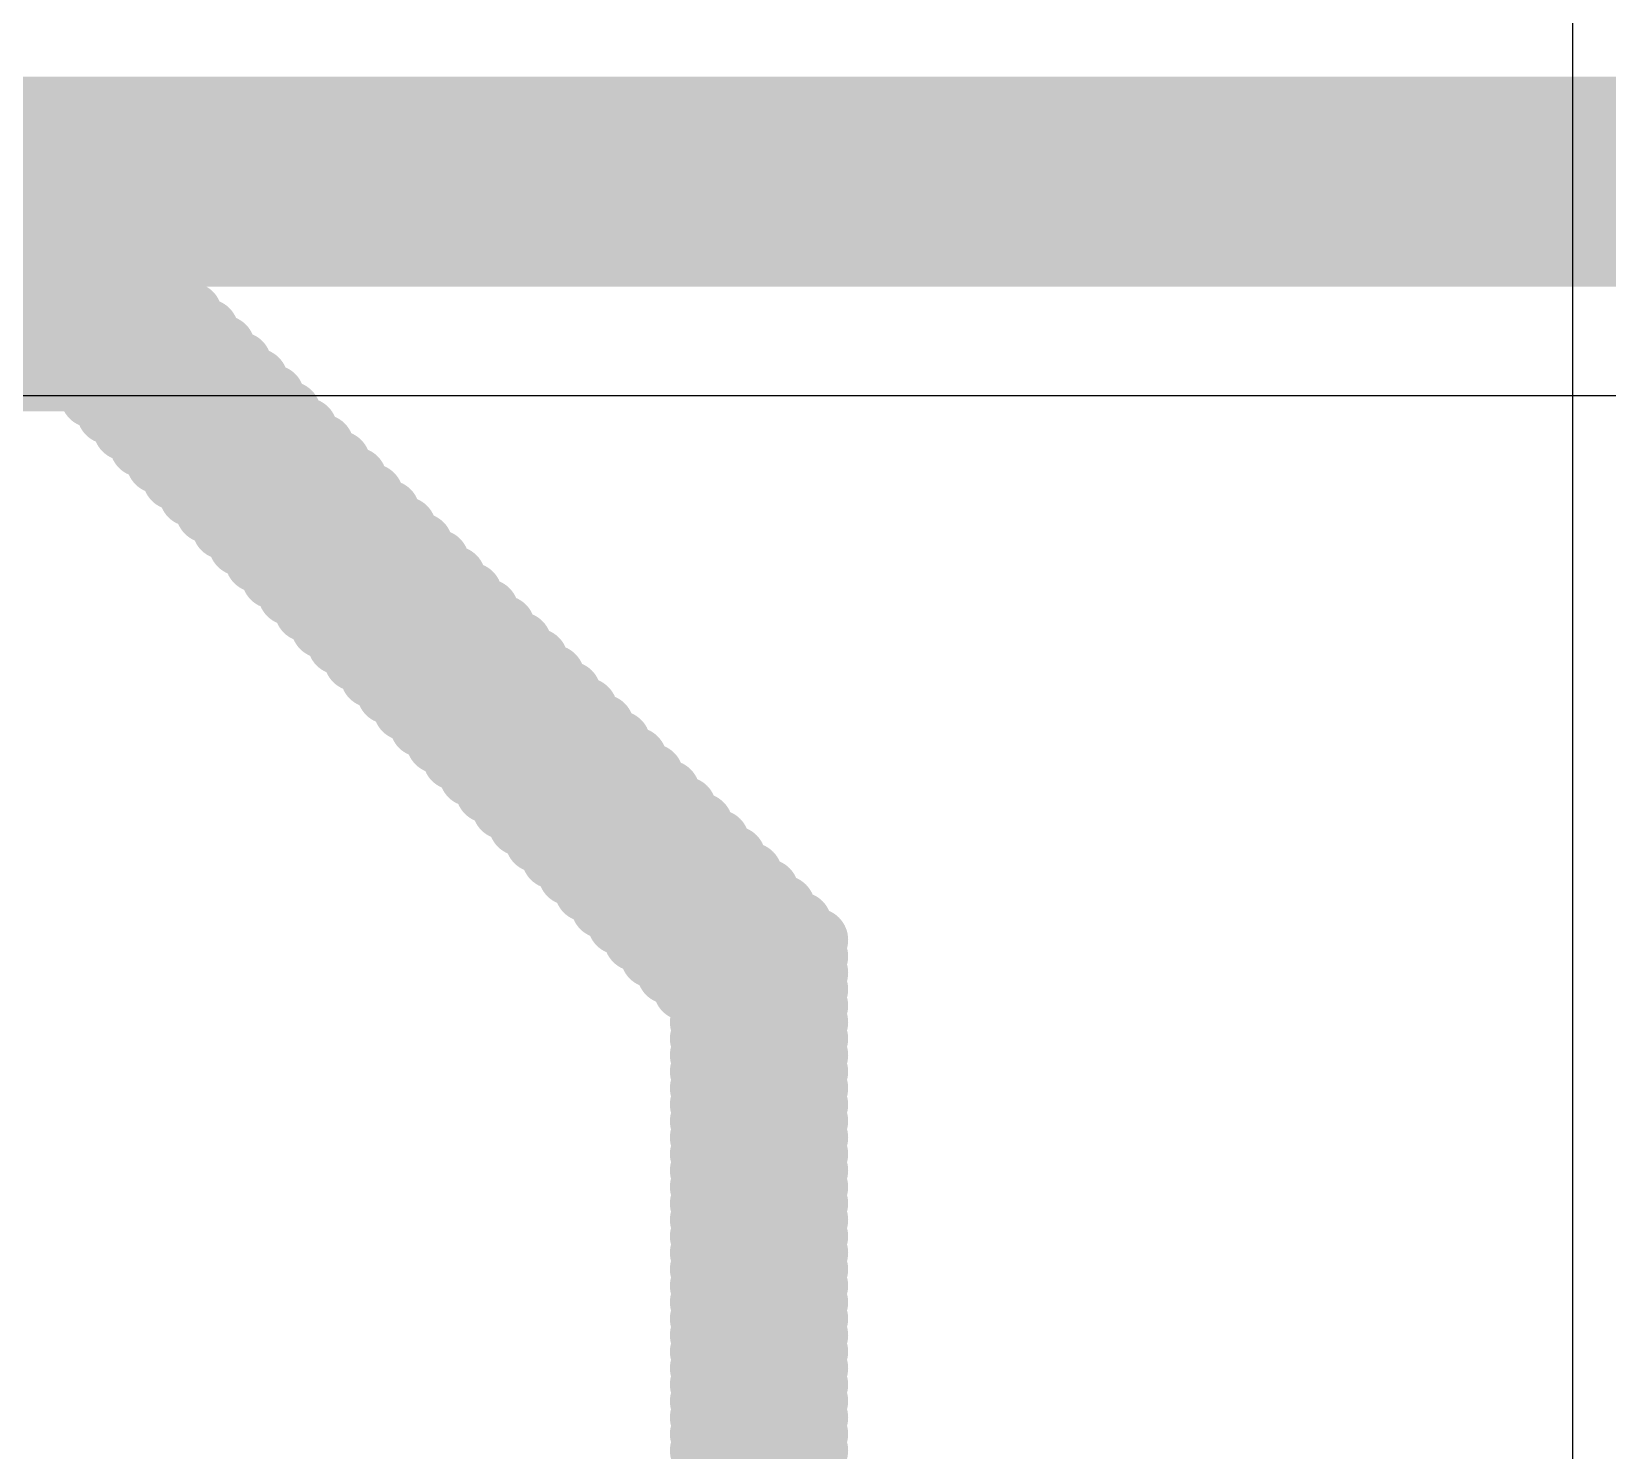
# Model space of a CAD drawing. Header units: inches. Extents: x -0.2 to 15.8, y 0 to 3.5.
# Drawn here: x 0.8244 to 0.8995, y 0.4615 to 0.5292 of the extents above; entities that cross this region are included whole.
import ezdxf

# ---------------------------------------------------------------- set-up
doc = ezdxf.new("R2010")
doc.units = ezdxf.units.IN
doc.header["$MEASUREMENT"] = 0
for name, color, linetype in [('Bottom Overlay', 54, 'Continuous'), ('Signal_2', 76, 'Continuous'), ('Top Layer', 1, 'Continuous')]:
    doc.layers.add(name, color=color, linetype=linetype)

msp = doc.modelspace()

# ---------------------------------------------------------------- linework, layer by layer
at = {"layer": 'Bottom Overlay'}
for points in [[(0.794271, 0.516486, 0.003, 0.003, 0), (0.831168, 0.516486, 0.003, 0.003, 0)], [(0.794271, 0.515701, 0.003, 0.003, 0), (0.831954, 0.515701, 0.003, 0.003, 0)], [(0.829599, 0.514916, 0.003, 0.003, 0), (0.832739, 0.514916, 0.003, 0.003, 0)], [(0.830384, 0.514131, 0.003, 0.003, 0), (0.833524, 0.514131, 0.003, 0.003, 0)], [(0.797412, 0.513346, 0.003, 0.003, 0), (0.828813, 0.513346, 0.003, 0.003, 0)], [(0.831168, 0.513346, 0.003, 0.003, 0), (0.834309, 0.513346, 0.003, 0.003, 0)], [(0.796627, 0.51256, 0.003, 0.003, 0), (0.829599, 0.51256, 0.003, 0.003, 0)], [(0.831954, 0.51256, 0.003, 0.003, 0), (0.835094, 0.51256, 0.003, 0.003, 0)], [(0.827243, 0.511775, 0.003, 0.003, 0), (0.830384, 0.511775, 0.003, 0.003, 0)], [(0.832739, 0.511775, 0.003, 0.003, 0), (0.835879, 0.511775, 0.003, 0.003, 0)], [(0.828028, 0.51099, 0.003, 0.003, 0), (0.831168, 0.51099, 0.003, 0.003, 0)], [(0.833524, 0.51099, 0.003, 0.003, 0), (0.836664, 0.51099, 0.003, 0.003, 0)], [(0.828813, 0.510205, 0.003, 0.003, 0), (0.831954, 0.510205, 0.003, 0.003, 0)], [(0.834309, 0.510205, 0.003, 0.003, 0), (0.837449, 0.510205, 0.003, 0.003, 0)], [(0.829599, 0.50942, 0.003, 0.003, 0), (0.832739, 0.50942, 0.003, 0.003, 0)], [(0.835094, 0.50942, 0.003, 0.003, 0), (0.838234, 0.50942, 0.003, 0.003, 0)], [(0.830384, 0.508635, 0.003, 0.003, 0), (0.833524, 0.508635, 0.003, 0.003, 0)], [(0.835879, 0.508635, 0.003, 0.003, 0), (0.839019, 0.508635, 0.003, 0.003, 0)], [(0.831168, 0.50785, 0.003, 0.003, 0), (0.834309, 0.50785, 0.003, 0.003, 0)], [(0.836664, 0.50785, 0.003, 0.003, 0), (0.839804, 0.50785, 0.003, 0.003, 0)], [(0.831954, 0.507065, 0.003, 0.003, 0), (0.835094, 0.507065, 0.003, 0.003, 0)], [(0.837449, 0.507065, 0.003, 0.003, 0), (0.840589, 0.507065, 0.003, 0.003, 0)], [(0.832739, 0.50628, 0.003, 0.003, 0), (0.835879, 0.50628, 0.003, 0.003, 0)], [(0.838234, 0.50628, 0.003, 0.003, 0), (0.841374, 0.50628, 0.003, 0.003, 0)], [(0.833524, 0.505495, 0.003, 0.003, 0), (0.835879, 0.505495, 0.003, 0.003, 0)], [(0.839019, 0.505495, 0.003, 0.003, 0), (0.842159, 0.505495, 0.003, 0.003, 0)], [(0.834309, 0.50471, 0.003, 0.003, 0), (0.837449, 0.50471, 0.003, 0.003, 0)], [(0.839804, 0.50471, 0.003, 0.003, 0), (0.842944, 0.50471, 0.003, 0.003, 0)], [(0.835094, 0.503925, 0.003, 0.003, 0), (0.837449, 0.503925, 0.003, 0.003, 0)], [(0.840589, 0.503925, 0.003, 0.003, 0), (0.843729, 0.503925, 0.003, 0.003, 0)], [(0.835879, 0.50314, 0.003, 0.003, 0), (0.838234, 0.50314, 0.003, 0.003, 0)], [(0.841374, 0.50314, 0.003, 0.003, 0), (0.844514, 0.50314, 0.003, 0.003, 0)], [(0.836664, 0.502355, 0.003, 0.003, 0), (0.839019, 0.502355, 0.003, 0.003, 0)], [(0.842159, 0.502355, 0.003, 0.003, 0), (0.845299, 0.502355, 0.003, 0.003, 0)], [(0.837449, 0.50157, 0.003, 0.003, 0), (0.839804, 0.50157, 0.003, 0.003, 0)], [(0.842944, 0.50157, 0.003, 0.003, 0), (0.846084, 0.50157, 0.003, 0.003, 0)], [(0.838234, 0.500785, 0.003, 0.003, 0), (0.840589, 0.500785, 0.003, 0.003, 0)], [(0.843729, 0.500785, 0.003, 0.003, 0), (0.84687, 0.500785, 0.003, 0.003, 0)], [(0.839019, 0.5, 0.003, 0.003, 0), (0.841374, 0.5, 0.003, 0.003, 0)], [(0.844514, 0.5, 0.003, 0.003, 0), (0.847654, 0.5, 0.003, 0.003, 0)], [(0.839804, 0.499215, 0.003, 0.003, 0), (0.842159, 0.499215, 0.003, 0.003, 0)], [(0.845299, 0.499215, 0.003, 0.003, 0), (0.84844, 0.499215, 0.003, 0.003, 0)], [(0.840589, 0.49843, 0.003, 0.003, 0), (0.842944, 0.49843, 0.003, 0.003, 0)], [(0.846084, 0.49843, 0.003, 0.003, 0), (0.849225, 0.49843, 0.003, 0.003, 0)], [(0.841374, 0.497645, 0.003, 0.003, 0), (0.843729, 0.497645, 0.003, 0.003, 0)], [(0.84687, 0.497645, 0.003, 0.003, 0), (0.85001, 0.497645, 0.003, 0.003, 0)], [(0.842159, 0.49686, 0.003, 0.003, 0), (0.844514, 0.49686, 0.003, 0.003, 0)], [(0.847654, 0.49686, 0.003, 0.003, 0), (0.850795, 0.49686, 0.003, 0.003, 0)], [(0.842944, 0.496074, 0.003, 0.003, 0), (0.845299, 0.496074, 0.003, 0.003, 0)], [(0.84844, 0.496074, 0.003, 0.003, 0), (0.85158, 0.496074, 0.003, 0.003, 0)], [(0.843729, 0.495289, 0.003, 0.003, 0), (0.846084, 0.495289, 0.003, 0.003, 0)], [(0.849225, 0.495289, 0.003, 0.003, 0), (0.852365, 0.495289, 0.003, 0.003, 0)], [(0.844514, 0.494504, 0.003, 0.003, 0), (0.84687, 0.494504, 0.003, 0.003, 0)], [(0.85001, 0.494504, 0.003, 0.003, 0), (0.85315, 0.494504, 0.003, 0.003, 0)], [(0.845299, 0.493719, 0.003, 0.003, 0), (0.847654, 0.493719, 0.003, 0.003, 0)], [(0.850795, 0.493719, 0.003, 0.003, 0), (0.853935, 0.493719, 0.003, 0.003, 0)], [(0.846084, 0.492934, 0.003, 0.003, 0), (0.84844, 0.492934, 0.003, 0.003, 0)], [(0.85158, 0.492934, 0.003, 0.003, 0), (0.85472, 0.492934, 0.003, 0.003, 0)], [(0.84687, 0.492149, 0.003, 0.003, 0), (0.849225, 0.492149, 0.003, 0.003, 0)], [(0.852365, 0.492149, 0.003, 0.003, 0), (0.855505, 0.492149, 0.003, 0.003, 0)], [(0.847654, 0.491364, 0.003, 0.003, 0), (0.85001, 0.491364, 0.003, 0.003, 0)], [(0.85315, 0.491364, 0.003, 0.003, 0), (0.85629, 0.491364, 0.003, 0.003, 0)], [(0.84844, 0.490579, 0.003, 0.003, 0), (0.850795, 0.490579, 0.003, 0.003, 0)], [(0.853935, 0.490579, 0.003, 0.003, 0), (0.857075, 0.490579, 0.003, 0.003, 0)], [(0.849225, 0.489794, 0.003, 0.003, 0), (0.85158, 0.489794, 0.003, 0.003, 0)], [(0.85472, 0.489794, 0.003, 0.003, 0), (0.85786, 0.489794, 0.003, 0.003, 0)], [(0.85001, 0.489009, 0.003, 0.003, 0), (0.852365, 0.489009, 0.003, 0.003, 0)], [(0.855505, 0.489009, 0.003, 0.003, 0), (0.858645, 0.489009, 0.003, 0.003, 0)], [(0.850795, 0.488224, 0.003, 0.003, 0), (0.85315, 0.488224, 0.003, 0.003, 0)], [(0.85629, 0.488224, 0.003, 0.003, 0), (0.85943, 0.488224, 0.003, 0.003, 0)], [(0.85158, 0.487439, 0.003, 0.003, 0), (0.853935, 0.487439, 0.003, 0.003, 0)], [(0.857075, 0.487439, 0.003, 0.003, 0), (0.860215, 0.487439, 0.003, 0.003, 0)], [(0.852365, 0.486654, 0.003, 0.003, 0), (0.85472, 0.486654, 0.003, 0.003, 0)], [(0.85786, 0.486654, 0.003, 0.003, 0), (0.861, 0.486654, 0.003, 0.003, 0)], [(0.85315, 0.485869, 0.003, 0.003, 0), (0.855505, 0.485869, 0.003, 0.003, 0)], [(0.858645, 0.485869, 0.003, 0.003, 0), (0.861785, 0.485869, 0.003, 0.003, 0)], [(0.853935, 0.485084, 0.003, 0.003, 0), (0.85629, 0.485084, 0.003, 0.003, 0)], [(0.85943, 0.485084, 0.003, 0.003, 0), (0.861785, 0.485084, 0.003, 0.003, 0)], [(0.85472, 0.484299, 0.003, 0.003, 0), (0.857075, 0.484299, 0.003, 0.003, 0)], [(0.860215, 0.484299, 0.003, 0.003, 0), (0.861785, 0.484299, 0.003, 0.003, 0)], [(0.855505, 0.483514, 0.003, 0.003, 0), (0.85786, 0.483514, 0.003, 0.003, 0)], [(0.860215, 0.483514, 0.003, 0.003, 0), (0.861785, 0.483514, 0.003, 0.003, 0)], [(0.85629, 0.482729, 0.003, 0.003, 0), (0.858645, 0.482729, 0.003, 0.003, 0)], [(0.860215, 0.482729, 0.003, 0.003, 0), (0.861785, 0.482729, 0.003, 0.003, 0)], [(0.85629, 0.481944, 0.003, 0.003, 0), (0.858645, 0.481944, 0.003, 0.003, 0)], [(0.860215, 0.481944, 0.003, 0.003, 0), (0.861785, 0.481944, 0.003, 0.003, 0)], [(0.85629, 0.481159, 0.003, 0.003, 0), (0.858645, 0.481159, 0.003, 0.003, 0)], [(0.860215, 0.481159, 0.003, 0.003, 0), (0.861785, 0.481159, 0.003, 0.003, 0)], [(0.85629, 0.480374, 0.003, 0.003, 0), (0.858645, 0.480374, 0.003, 0.003, 0)], [(0.860215, 0.480374, 0.003, 0.003, 0), (0.861785, 0.480374, 0.003, 0.003, 0)], [(0.85629, 0.479589, 0.003, 0.003, 0), (0.858645, 0.479589, 0.003, 0.003, 0)], [(0.860215, 0.479589, 0.003, 0.003, 0), (0.861785, 0.479589, 0.003, 0.003, 0)], [(0.85629, 0.478803, 0.003, 0.003, 0), (0.858645, 0.478803, 0.003, 0.003, 0)], [(0.860215, 0.478803, 0.003, 0.003, 0), (0.861785, 0.478803, 0.003, 0.003, 0)], [(0.85629, 0.478018, 0.003, 0.003, 0), (0.858645, 0.478018, 0.003, 0.003, 0)], [(0.860215, 0.478018, 0.003, 0.003, 0), (0.861785, 0.478018, 0.003, 0.003, 0)], [(0.85629, 0.477233, 0.003, 0.003, 0), (0.858645, 0.477233, 0.003, 0.003, 0)], [(0.860215, 0.477233, 0.003, 0.003, 0), (0.861785, 0.477233, 0.003, 0.003, 0)], [(0.85629, 0.476448, 0.003, 0.003, 0), (0.858645, 0.476448, 0.003, 0.003, 0)], [(0.860215, 0.476448, 0.003, 0.003, 0), (0.861785, 0.476448, 0.003, 0.003, 0)], [(0.85629, 0.475663, 0.003, 0.003, 0), (0.858645, 0.475663, 0.003, 0.003, 0)], [(0.860215, 0.475663, 0.003, 0.003, 0), (0.861785, 0.475663, 0.003, 0.003, 0)], [(0.85629, 0.474878, 0.003, 0.003, 0), (0.858645, 0.474878, 0.003, 0.003, 0)], [(0.860215, 0.474878, 0.003, 0.003, 0), (0.861785, 0.474878, 0.003, 0.003, 0)], [(0.85629, 0.474093, 0.003, 0.003, 0), (0.858645, 0.474093, 0.003, 0.003, 0)], [(0.860215, 0.474093, 0.003, 0.003, 0), (0.861785, 0.474093, 0.003, 0.003, 0)], [(0.85629, 0.473308, 0.003, 0.003, 0), (0.858645, 0.473308, 0.003, 0.003, 0)], [(0.860215, 0.473308, 0.003, 0.003, 0), (0.861785, 0.473308, 0.003, 0.003, 0)], [(0.85629, 0.472523, 0.003, 0.003, 0), (0.858645, 0.472523, 0.003, 0.003, 0)], [(0.860215, 0.472523, 0.003, 0.003, 0), (0.861785, 0.472523, 0.003, 0.003, 0)], [(0.85629, 0.471738, 0.003, 0.003, 0), (0.858645, 0.471738, 0.003, 0.003, 0)], [(0.860215, 0.471738, 0.003, 0.003, 0), (0.861785, 0.471738, 0.003, 0.003, 0)], [(0.85629, 0.470953, 0.003, 0.003, 0), (0.858645, 0.470953, 0.003, 0.003, 0)], [(0.860215, 0.470953, 0.003, 0.003, 0), (0.861785, 0.470953, 0.003, 0.003, 0)], [(0.85629, 0.470168, 0.003, 0.003, 0), (0.858645, 0.470168, 0.003, 0.003, 0)], [(0.860215, 0.470168, 0.003, 0.003, 0), (0.861785, 0.470168, 0.003, 0.003, 0)], [(0.85629, 0.469383, 0.003, 0.003, 0), (0.858645, 0.469383, 0.003, 0.003, 0)], [(0.860215, 0.469383, 0.003, 0.003, 0), (0.861785, 0.469383, 0.003, 0.003, 0)], [(0.85629, 0.468598, 0.003, 0.003, 0), (0.858645, 0.468598, 0.003, 0.003, 0)], [(0.860215, 0.468598, 0.003, 0.003, 0), (0.861785, 0.468598, 0.003, 0.003, 0)], [(0.85629, 0.467813, 0.003, 0.003, 0), (0.858645, 0.467813, 0.003, 0.003, 0)], [(0.860215, 0.467813, 0.003, 0.003, 0), (0.861785, 0.467813, 0.003, 0.003, 0)], [(0.85629, 0.467028, 0.003, 0.003, 0), (0.858645, 0.467028, 0.003, 0.003, 0)], [(0.860215, 0.467028, 0.003, 0.003, 0), (0.861785, 0.467028, 0.003, 0.003, 0)], [(0.85629, 0.466243, 0.003, 0.003, 0), (0.858645, 0.466243, 0.003, 0.003, 0)], [(0.860215, 0.466243, 0.003, 0.003, 0), (0.861785, 0.466243, 0.003, 0.003, 0)], [(0.85629, 0.465458, 0.003, 0.003, 0), (0.858645, 0.465458, 0.003, 0.003, 0)], [(0.860215, 0.465458, 0.003, 0.003, 0), (0.861785, 0.465458, 0.003, 0.003, 0)], [(0.85629, 0.464673, 0.003, 0.003, 0), (0.858645, 0.464673, 0.003, 0.003, 0)], [(0.860215, 0.464673, 0.003, 0.003, 0), (0.861785, 0.464673, 0.003, 0.003, 0)], [(0.85629, 0.463888, 0.003, 0.003, 0), (0.858645, 0.463888, 0.003, 0.003, 0)], [(0.860215, 0.463888, 0.003, 0.003, 0), (0.861785, 0.463888, 0.003, 0.003, 0)], [(0.85629, 0.463103, 0.003, 0.003, 0), (0.858645, 0.463103, 0.003, 0.003, 0)], [(0.860215, 0.463103, 0.003, 0.003, 0), (0.861785, 0.463103, 0.003, 0.003, 0)], [(0.85629, 0.462317, 0.003, 0.003, 0), (0.858645, 0.462317, 0.003, 0.003, 0)], [(0.860215, 0.462317, 0.003, 0.003, 0), (0.861785, 0.462317, 0.003, 0.003, 0)], [(0.85629, 0.461533, 0.003, 0.003, 0), (0.858645, 0.461533, 0.003, 0.003, 0)], [(0.860215, 0.461533, 0.003, 0.003, 0), (0.861785, 0.461533, 0.003, 0.003, 0)], [(0.85629, 0.460747, 0.003, 0.003, 0), (0.858645, 0.460747, 0.003, 0.003, 0)], [(0.860215, 0.460747, 0.003, 0.003, 0), (0.861785, 0.460747, 0.003, 0.003, 0)]]:
    msp.add_lwpolyline(points, format="xyseb", dxfattribs=at)
for points in [[(0.830418, 0.516486, 0.0015, 0.0015, 1), (0.831919, 0.516486, 0.0015, 0.0015, 1)], [(0.831204, 0.515701, 0.0015, 0.0015, 1), (0.832704, 0.515701, 0.0015, 0.0015, 1)], [(0.828848, 0.514916, 0.0015, 0.0015, 1), (0.830349, 0.514916, 0.0015, 0.0015, 1)], [(0.831989, 0.514916, 0.0015, 0.0015, 1), (0.833489, 0.514916, 0.0015, 0.0015, 1)], [(0.829634, 0.514131, 0.0015, 0.0015, 1), (0.831133, 0.514131, 0.0015, 0.0015, 1)], [(0.832774, 0.514131, 0.0015, 0.0015, 1), (0.834274, 0.514131, 0.0015, 0.0015, 1)], [(0.828063, 0.513346, 0.0015, 0.0015, 1), (0.829563, 0.513346, 0.0015, 0.0015, 1)], [(0.830418, 0.513346, 0.0015, 0.0015, 1), (0.831919, 0.513346, 0.0015, 0.0015, 1)], [(0.833559, 0.513346, 0.0015, 0.0015, 1), (0.835059, 0.513346, 0.0015, 0.0015, 1)], [(0.828848, 0.51256, 0.0015, 0.0015, 1), (0.830349, 0.51256, 0.0015, 0.0015, 1)], [(0.831204, 0.51256, 0.0015, 0.0015, 1), (0.832704, 0.51256, 0.0015, 0.0015, 1)], [(0.834344, 0.51256, 0.0015, 0.0015, 1), (0.835844, 0.51256, 0.0015, 0.0015, 1)], [(0.826493, 0.511775, 0.0015, 0.0015, 1), (0.827993, 0.511775, 0.0015, 0.0015, 1)], [(0.829634, 0.511775, 0.0015, 0.0015, 1), (0.831133, 0.511775, 0.0015, 0.0015, 1)], [(0.831989, 0.511775, 0.0015, 0.0015, 1), (0.833489, 0.511775, 0.0015, 0.0015, 1)], [(0.835129, 0.511775, 0.0015, 0.0015, 1), (0.836629, 0.511775, 0.0015, 0.0015, 1)], [(0.827278, 0.51099, 0.0015, 0.0015, 1), (0.828778, 0.51099, 0.0015, 0.0015, 1)], [(0.830418, 0.51099, 0.0015, 0.0015, 1), (0.831919, 0.51099, 0.0015, 0.0015, 1)], [(0.832774, 0.51099, 0.0015, 0.0015, 1), (0.834274, 0.51099, 0.0015, 0.0015, 1)], [(0.835914, 0.51099, 0.0015, 0.0015, 1), (0.837414, 0.51099, 0.0015, 0.0015, 1)], [(0.828063, 0.510205, 0.0015, 0.0015, 1), (0.829563, 0.510205, 0.0015, 0.0015, 1)], [(0.831204, 0.510205, 0.0015, 0.0015, 1), (0.832704, 0.510205, 0.0015, 0.0015, 1)], [(0.833559, 0.510205, 0.0015, 0.0015, 1), (0.835059, 0.510205, 0.0015, 0.0015, 1)], [(0.836699, 0.510205, 0.0015, 0.0015, 1), (0.838199, 0.510205, 0.0015, 0.0015, 1)], [(0.828848, 0.50942, 0.0015, 0.0015, 1), (0.830349, 0.50942, 0.0015, 0.0015, 1)], [(0.831989, 0.50942, 0.0015, 0.0015, 1), (0.833489, 0.50942, 0.0015, 0.0015, 1)], [(0.834344, 0.50942, 0.0015, 0.0015, 1), (0.835844, 0.50942, 0.0015, 0.0015, 1)], [(0.837484, 0.50942, 0.0015, 0.0015, 1), (0.838984, 0.50942, 0.0015, 0.0015, 1)], [(0.829634, 0.508635, 0.0015, 0.0015, 1), (0.831133, 0.508635, 0.0015, 0.0015, 1)], [(0.832774, 0.508635, 0.0015, 0.0015, 1), (0.834274, 0.508635, 0.0015, 0.0015, 1)], [(0.835129, 0.508635, 0.0015, 0.0015, 1), (0.836629, 0.508635, 0.0015, 0.0015, 1)], [(0.838269, 0.508635, 0.0015, 0.0015, 1), (0.839769, 0.508635, 0.0015, 0.0015, 1)], [(0.830418, 0.50785, 0.0015, 0.0015, 1), (0.831919, 0.50785, 0.0015, 0.0015, 1)], [(0.833559, 0.50785, 0.0015, 0.0015, 1), (0.835059, 0.50785, 0.0015, 0.0015, 1)], [(0.835914, 0.50785, 0.0015, 0.0015, 1), (0.837414, 0.50785, 0.0015, 0.0015, 1)], [(0.839054, 0.50785, 0.0015, 0.0015, 1), (0.840554, 0.50785, 0.0015, 0.0015, 1)], [(0.831204, 0.507065, 0.0015, 0.0015, 1), (0.832704, 0.507065, 0.0015, 0.0015, 1)], [(0.834344, 0.507065, 0.0015, 0.0015, 1), (0.835844, 0.507065, 0.0015, 0.0015, 1)], [(0.836699, 0.507065, 0.0015, 0.0015, 1), (0.838199, 0.507065, 0.0015, 0.0015, 1)], [(0.839839, 0.507065, 0.0015, 0.0015, 1), (0.841339, 0.507065, 0.0015, 0.0015, 1)], [(0.831989, 0.50628, 0.0015, 0.0015, 1), (0.833489, 0.50628, 0.0015, 0.0015, 1)], [(0.835129, 0.50628, 0.0015, 0.0015, 1), (0.836629, 0.50628, 0.0015, 0.0015, 1)], [(0.837484, 0.50628, 0.0015, 0.0015, 1), (0.838984, 0.50628, 0.0015, 0.0015, 1)], [(0.840624, 0.50628, 0.0015, 0.0015, 1), (0.842124, 0.50628, 0.0015, 0.0015, 1)], [(0.832774, 0.505495, 0.0015, 0.0015, 1), (0.834274, 0.505495, 0.0015, 0.0015, 1)], [(0.835129, 0.505495, 0.0015, 0.0015, 1), (0.836629, 0.505495, 0.0015, 0.0015, 1)], [(0.838269, 0.505495, 0.0015, 0.0015, 1), (0.839769, 0.505495, 0.0015, 0.0015, 1)], [(0.841409, 0.505495, 0.0015, 0.0015, 1), (0.842909, 0.505495, 0.0015, 0.0015, 1)], [(0.833559, 0.50471, 0.0015, 0.0015, 1), (0.835059, 0.50471, 0.0015, 0.0015, 1)], [(0.836699, 0.50471, 0.0015, 0.0015, 1), (0.838199, 0.50471, 0.0015, 0.0015, 1)], [(0.839054, 0.50471, 0.0015, 0.0015, 1), (0.840554, 0.50471, 0.0015, 0.0015, 1)], [(0.842194, 0.50471, 0.0015, 0.0015, 1), (0.843694, 0.50471, 0.0015, 0.0015, 1)], [(0.834344, 0.503925, 0.0015, 0.0015, 1), (0.835844, 0.503925, 0.0015, 0.0015, 1)], [(0.836699, 0.503925, 0.0015, 0.0015, 1), (0.838199, 0.503925, 0.0015, 0.0015, 1)], [(0.839839, 0.503925, 0.0015, 0.0015, 1), (0.841339, 0.503925, 0.0015, 0.0015, 1)], [(0.842979, 0.503925, 0.0015, 0.0015, 1), (0.844479, 0.503925, 0.0015, 0.0015, 1)], [(0.835129, 0.50314, 0.0015, 0.0015, 1), (0.836629, 0.50314, 0.0015, 0.0015, 1)], [(0.837484, 0.50314, 0.0015, 0.0015, 1), (0.838984, 0.50314, 0.0015, 0.0015, 1)], [(0.840624, 0.50314, 0.0015, 0.0015, 1), (0.842124, 0.50314, 0.0015, 0.0015, 1)], [(0.843764, 0.50314, 0.0015, 0.0015, 1), (0.845264, 0.50314, 0.0015, 0.0015, 1)], [(0.835914, 0.502355, 0.0015, 0.0015, 1), (0.837414, 0.502355, 0.0015, 0.0015, 1)], [(0.838269, 0.502355, 0.0015, 0.0015, 1), (0.839769, 0.502355, 0.0015, 0.0015, 1)], [(0.841409, 0.502355, 0.0015, 0.0015, 1), (0.842909, 0.502355, 0.0015, 0.0015, 1)], [(0.844549, 0.502355, 0.0015, 0.0015, 1), (0.846049, 0.502355, 0.0015, 0.0015, 1)], [(0.836699, 0.50157, 0.0015, 0.0015, 1), (0.838199, 0.50157, 0.0015, 0.0015, 1)], [(0.839054, 0.50157, 0.0015, 0.0015, 1), (0.840554, 0.50157, 0.0015, 0.0015, 1)], [(0.842194, 0.50157, 0.0015, 0.0015, 1), (0.843694, 0.50157, 0.0015, 0.0015, 1)], [(0.845334, 0.50157, 0.0015, 0.0015, 1), (0.846834, 0.50157, 0.0015, 0.0015, 1)], [(0.837484, 0.500785, 0.0015, 0.0015, 1), (0.838984, 0.500785, 0.0015, 0.0015, 1)], [(0.839839, 0.500785, 0.0015, 0.0015, 1), (0.841339, 0.500785, 0.0015, 0.0015, 1)], [(0.842979, 0.500785, 0.0015, 0.0015, 1), (0.844479, 0.500785, 0.0015, 0.0015, 1)], [(0.84612, 0.500785, 0.0015, 0.0015, 1), (0.847619, 0.500785, 0.0015, 0.0015, 1)], [(0.838269, 0.5, 0.0015, 0.0015, 1), (0.839769, 0.5, 0.0015, 0.0015, 1)], [(0.840624, 0.5, 0.0015, 0.0015, 1), (0.842124, 0.5, 0.0015, 0.0015, 1)], [(0.843764, 0.5, 0.0015, 0.0015, 1), (0.845264, 0.5, 0.0015, 0.0015, 1)], [(0.846904, 0.5, 0.0015, 0.0015, 1), (0.848405, 0.5, 0.0015, 0.0015, 1)], [(0.839054, 0.499215, 0.0015, 0.0015, 1), (0.840554, 0.499215, 0.0015, 0.0015, 1)], [(0.841409, 0.499215, 0.0015, 0.0015, 1), (0.842909, 0.499215, 0.0015, 0.0015, 1)], [(0.844549, 0.499215, 0.0015, 0.0015, 1), (0.846049, 0.499215, 0.0015, 0.0015, 1)], [(0.84769, 0.499215, 0.0015, 0.0015, 1), (0.84919, 0.499215, 0.0015, 0.0015, 1)], [(0.839839, 0.49843, 0.0015, 0.0015, 1), (0.841339, 0.49843, 0.0015, 0.0015, 1)], [(0.842194, 0.49843, 0.0015, 0.0015, 1), (0.843694, 0.49843, 0.0015, 0.0015, 1)], [(0.845334, 0.49843, 0.0015, 0.0015, 1), (0.846834, 0.49843, 0.0015, 0.0015, 1)], [(0.848475, 0.49843, 0.0015, 0.0015, 1), (0.849975, 0.49843, 0.0015, 0.0015, 1)], [(0.840624, 0.497645, 0.0015, 0.0015, 1), (0.842124, 0.497645, 0.0015, 0.0015, 1)], [(0.842979, 0.497645, 0.0015, 0.0015, 1), (0.844479, 0.497645, 0.0015, 0.0015, 1)], [(0.84612, 0.497645, 0.0015, 0.0015, 1), (0.847619, 0.497645, 0.0015, 0.0015, 1)], [(0.84926, 0.497645, 0.0015, 0.0015, 1), (0.85076, 0.497645, 0.0015, 0.0015, 1)], [(0.841409, 0.49686, 0.0015, 0.0015, 1), (0.842909, 0.49686, 0.0015, 0.0015, 1)], [(0.843764, 0.49686, 0.0015, 0.0015, 1), (0.845264, 0.49686, 0.0015, 0.0015, 1)], [(0.846904, 0.49686, 0.0015, 0.0015, 1), (0.848405, 0.49686, 0.0015, 0.0015, 1)], [(0.850045, 0.49686, 0.0015, 0.0015, 1), (0.851545, 0.49686, 0.0015, 0.0015, 1)], [(0.842194, 0.496074, 0.0015, 0.0015, 1), (0.843694, 0.496074, 0.0015, 0.0015, 1)], [(0.844549, 0.496074, 0.0015, 0.0015, 1), (0.846049, 0.496074, 0.0015, 0.0015, 1)], [(0.84769, 0.496074, 0.0015, 0.0015, 1), (0.84919, 0.496074, 0.0015, 0.0015, 1)], [(0.85083, 0.496074, 0.0015, 0.0015, 1), (0.85233, 0.496074, 0.0015, 0.0015, 1)], [(0.842979, 0.495289, 0.0015, 0.0015, 1), (0.844479, 0.495289, 0.0015, 0.0015, 1)], [(0.845334, 0.495289, 0.0015, 0.0015, 1), (0.846834, 0.495289, 0.0015, 0.0015, 1)], [(0.848475, 0.495289, 0.0015, 0.0015, 1), (0.849975, 0.495289, 0.0015, 0.0015, 1)], [(0.851615, 0.495289, 0.0015, 0.0015, 1), (0.853115, 0.495289, 0.0015, 0.0015, 1)], [(0.843764, 0.494504, 0.0015, 0.0015, 1), (0.845264, 0.494504, 0.0015, 0.0015, 1)], [(0.84612, 0.494504, 0.0015, 0.0015, 1), (0.847619, 0.494504, 0.0015, 0.0015, 1)], [(0.84926, 0.494504, 0.0015, 0.0015, 1), (0.85076, 0.494504, 0.0015, 0.0015, 1)], [(0.8524, 0.494504, 0.0015, 0.0015, 1), (0.8539, 0.494504, 0.0015, 0.0015, 1)], [(0.844549, 0.493719, 0.0015, 0.0015, 1), (0.846049, 0.493719, 0.0015, 0.0015, 1)], [(0.846904, 0.493719, 0.0015, 0.0015, 1), (0.848405, 0.493719, 0.0015, 0.0015, 1)], [(0.850045, 0.493719, 0.0015, 0.0015, 1), (0.851545, 0.493719, 0.0015, 0.0015, 1)], [(0.853185, 0.493719, 0.0015, 0.0015, 1), (0.854685, 0.493719, 0.0015, 0.0015, 1)], [(0.845334, 0.492934, 0.0015, 0.0015, 1), (0.846834, 0.492934, 0.0015, 0.0015, 1)], [(0.84769, 0.492934, 0.0015, 0.0015, 1), (0.84919, 0.492934, 0.0015, 0.0015, 1)], [(0.85083, 0.492934, 0.0015, 0.0015, 1), (0.85233, 0.492934, 0.0015, 0.0015, 1)], [(0.85397, 0.492934, 0.0015, 0.0015, 1), (0.85547, 0.492934, 0.0015, 0.0015, 1)], [(0.84612, 0.492149, 0.0015, 0.0015, 1), (0.847619, 0.492149, 0.0015, 0.0015, 1)], [(0.848475, 0.492149, 0.0015, 0.0015, 1), (0.849975, 0.492149, 0.0015, 0.0015, 1)], [(0.851615, 0.492149, 0.0015, 0.0015, 1), (0.853115, 0.492149, 0.0015, 0.0015, 1)], [(0.854755, 0.492149, 0.0015, 0.0015, 1), (0.856255, 0.492149, 0.0015, 0.0015, 1)], [(0.846904, 0.491364, 0.0015, 0.0015, 1), (0.848405, 0.491364, 0.0015, 0.0015, 1)], [(0.84926, 0.491364, 0.0015, 0.0015, 1), (0.85076, 0.491364, 0.0015, 0.0015, 1)], [(0.8524, 0.491364, 0.0015, 0.0015, 1), (0.8539, 0.491364, 0.0015, 0.0015, 1)], [(0.85554, 0.491364, 0.0015, 0.0015, 1), (0.85704, 0.491364, 0.0015, 0.0015, 1)], [(0.84769, 0.490579, 0.0015, 0.0015, 1), (0.84919, 0.490579, 0.0015, 0.0015, 1)], [(0.850045, 0.490579, 0.0015, 0.0015, 1), (0.851545, 0.490579, 0.0015, 0.0015, 1)], [(0.853185, 0.490579, 0.0015, 0.0015, 1), (0.854685, 0.490579, 0.0015, 0.0015, 1)], [(0.856325, 0.490579, 0.0015, 0.0015, 1), (0.857825, 0.490579, 0.0015, 0.0015, 1)], [(0.848475, 0.489794, 0.0015, 0.0015, 1), (0.849975, 0.489794, 0.0015, 0.0015, 1)], [(0.85083, 0.489794, 0.0015, 0.0015, 1), (0.85233, 0.489794, 0.0015, 0.0015, 1)], [(0.85397, 0.489794, 0.0015, 0.0015, 1), (0.85547, 0.489794, 0.0015, 0.0015, 1)], [(0.85711, 0.489794, 0.0015, 0.0015, 1), (0.85861, 0.489794, 0.0015, 0.0015, 1)], [(0.84926, 0.489009, 0.0015, 0.0015, 1), (0.85076, 0.489009, 0.0015, 0.0015, 1)], [(0.851615, 0.489009, 0.0015, 0.0015, 1), (0.853115, 0.489009, 0.0015, 0.0015, 1)], [(0.854755, 0.489009, 0.0015, 0.0015, 1), (0.856255, 0.489009, 0.0015, 0.0015, 1)], [(0.857895, 0.489009, 0.0015, 0.0015, 1), (0.859395, 0.489009, 0.0015, 0.0015, 1)], [(0.850045, 0.488224, 0.0015, 0.0015, 1), (0.851545, 0.488224, 0.0015, 0.0015, 1)], [(0.8524, 0.488224, 0.0015, 0.0015, 1), (0.8539, 0.488224, 0.0015, 0.0015, 1)], [(0.85554, 0.488224, 0.0015, 0.0015, 1), (0.85704, 0.488224, 0.0015, 0.0015, 1)], [(0.85868, 0.488224, 0.0015, 0.0015, 1), (0.86018, 0.488224, 0.0015, 0.0015, 1)], [(0.85083, 0.487439, 0.0015, 0.0015, 1), (0.85233, 0.487439, 0.0015, 0.0015, 1)], [(0.853185, 0.487439, 0.0015, 0.0015, 1), (0.854685, 0.487439, 0.0015, 0.0015, 1)], [(0.856325, 0.487439, 0.0015, 0.0015, 1), (0.857825, 0.487439, 0.0015, 0.0015, 1)], [(0.859465, 0.487439, 0.0015, 0.0015, 1), (0.860965, 0.487439, 0.0015, 0.0015, 1)], [(0.851615, 0.486654, 0.0015, 0.0015, 1), (0.853115, 0.486654, 0.0015, 0.0015, 1)], [(0.85397, 0.486654, 0.0015, 0.0015, 1), (0.85547, 0.486654, 0.0015, 0.0015, 1)], [(0.85711, 0.486654, 0.0015, 0.0015, 1), (0.85861, 0.486654, 0.0015, 0.0015, 1)], [(0.86025, 0.486654, 0.0015, 0.0015, 1), (0.86175, 0.486654, 0.0015, 0.0015, 1)], [(0.8524, 0.485869, 0.0015, 0.0015, 1), (0.8539, 0.485869, 0.0015, 0.0015, 1)], [(0.854755, 0.485869, 0.0015, 0.0015, 1), (0.856255, 0.485869, 0.0015, 0.0015, 1)], [(0.857895, 0.485869, 0.0015, 0.0015, 1), (0.859395, 0.485869, 0.0015, 0.0015, 1)], [(0.861035, 0.485869, 0.0015, 0.0015, 1), (0.862535, 0.485869, 0.0015, 0.0015, 1)], [(0.853185, 0.485084, 0.0015, 0.0015, 1), (0.854685, 0.485084, 0.0015, 0.0015, 1)], [(0.85554, 0.485084, 0.0015, 0.0015, 1), (0.85704, 0.485084, 0.0015, 0.0015, 1)], [(0.85868, 0.485084, 0.0015, 0.0015, 1), (0.86018, 0.485084, 0.0015, 0.0015, 1)], [(0.861035, 0.485084, 0.0015, 0.0015, 1), (0.862535, 0.485084, 0.0015, 0.0015, 1)], [(0.85397, 0.484299, 0.0015, 0.0015, 1), (0.85547, 0.484299, 0.0015, 0.0015, 1)], [(0.856325, 0.484299, 0.0015, 0.0015, 1), (0.857825, 0.484299, 0.0015, 0.0015, 1)], [(0.859465, 0.484299, 0.0015, 0.0015, 1), (0.860965, 0.484299, 0.0015, 0.0015, 1)], [(0.861035, 0.484299, 0.0015, 0.0015, 1), (0.862535, 0.484299, 0.0015, 0.0015, 1)], [(0.854755, 0.483514, 0.0015, 0.0015, 1), (0.856255, 0.483514, 0.0015, 0.0015, 1)], [(0.85711, 0.483514, 0.0015, 0.0015, 1), (0.85861, 0.483514, 0.0015, 0.0015, 1)], [(0.859465, 0.483514, 0.0015, 0.0015, 1), (0.860965, 0.483514, 0.0015, 0.0015, 1)], [(0.861035, 0.483514, 0.0015, 0.0015, 1), (0.862535, 0.483514, 0.0015, 0.0015, 1)], [(0.85554, 0.482729, 0.0015, 0.0015, 1), (0.85704, 0.482729, 0.0015, 0.0015, 1)], [(0.857895, 0.482729, 0.0015, 0.0015, 1), (0.859395, 0.482729, 0.0015, 0.0015, 1)], [(0.859465, 0.482729, 0.0015, 0.0015, 1), (0.860965, 0.482729, 0.0015, 0.0015, 1)], [(0.861035, 0.482729, 0.0015, 0.0015, 1), (0.862535, 0.482729, 0.0015, 0.0015, 1)], [(0.85554, 0.481944, 0.0015, 0.0015, 1), (0.85704, 0.481944, 0.0015, 0.0015, 1)], [(0.857895, 0.481944, 0.0015, 0.0015, 1), (0.859395, 0.481944, 0.0015, 0.0015, 1)], [(0.859465, 0.481944, 0.0015, 0.0015, 1), (0.860965, 0.481944, 0.0015, 0.0015, 1)], [(0.861035, 0.481944, 0.0015, 0.0015, 1), (0.862535, 0.481944, 0.0015, 0.0015, 1)], [(0.85554, 0.481159, 0.0015, 0.0015, 1), (0.85704, 0.481159, 0.0015, 0.0015, 1)], [(0.857895, 0.481159, 0.0015, 0.0015, 1), (0.859395, 0.481159, 0.0015, 0.0015, 1)], [(0.859465, 0.481159, 0.0015, 0.0015, 1), (0.860965, 0.481159, 0.0015, 0.0015, 1)], [(0.861035, 0.481159, 0.0015, 0.0015, 1), (0.862535, 0.481159, 0.0015, 0.0015, 1)], [(0.85554, 0.480374, 0.0015, 0.0015, 1), (0.85704, 0.480374, 0.0015, 0.0015, 1)], [(0.857895, 0.480374, 0.0015, 0.0015, 1), (0.859395, 0.480374, 0.0015, 0.0015, 1)], [(0.859465, 0.480374, 0.0015, 0.0015, 1), (0.860965, 0.480374, 0.0015, 0.0015, 1)], [(0.861035, 0.480374, 0.0015, 0.0015, 1), (0.862535, 0.480374, 0.0015, 0.0015, 1)], [(0.85554, 0.479589, 0.0015, 0.0015, 1), (0.85704, 0.479589, 0.0015, 0.0015, 1)], [(0.857895, 0.479589, 0.0015, 0.0015, 1), (0.859395, 0.479589, 0.0015, 0.0015, 1)], [(0.859465, 0.479589, 0.0015, 0.0015, 1), (0.860965, 0.479589, 0.0015, 0.0015, 1)], [(0.861035, 0.479589, 0.0015, 0.0015, 1), (0.862535, 0.479589, 0.0015, 0.0015, 1)], [(0.85554, 0.478803, 0.0015, 0.0015, 1), (0.85704, 0.478803, 0.0015, 0.0015, 1)], [(0.857895, 0.478803, 0.0015, 0.0015, 1), (0.859395, 0.478803, 0.0015, 0.0015, 1)], [(0.859465, 0.478803, 0.0015, 0.0015, 1), (0.860965, 0.478803, 0.0015, 0.0015, 1)], [(0.861035, 0.478803, 0.0015, 0.0015, 1), (0.862535, 0.478803, 0.0015, 0.0015, 1)], [(0.85554, 0.478018, 0.0015, 0.0015, 1), (0.85704, 0.478018, 0.0015, 0.0015, 1)], [(0.857895, 0.478018, 0.0015, 0.0015, 1), (0.859395, 0.478018, 0.0015, 0.0015, 1)], [(0.859465, 0.478018, 0.0015, 0.0015, 1), (0.860965, 0.478018, 0.0015, 0.0015, 1)], [(0.861035, 0.478018, 0.0015, 0.0015, 1), (0.862535, 0.478018, 0.0015, 0.0015, 1)], [(0.85554, 0.477233, 0.0015, 0.0015, 1), (0.85704, 0.477233, 0.0015, 0.0015, 1)], [(0.857895, 0.477233, 0.0015, 0.0015, 1), (0.859395, 0.477233, 0.0015, 0.0015, 1)], [(0.859465, 0.477233, 0.0015, 0.0015, 1), (0.860965, 0.477233, 0.0015, 0.0015, 1)], [(0.861035, 0.477233, 0.0015, 0.0015, 1), (0.862535, 0.477233, 0.0015, 0.0015, 1)], [(0.85554, 0.476448, 0.0015, 0.0015, 1), (0.85704, 0.476448, 0.0015, 0.0015, 1)], [(0.857895, 0.476448, 0.0015, 0.0015, 1), (0.859395, 0.476448, 0.0015, 0.0015, 1)], [(0.859465, 0.476448, 0.0015, 0.0015, 1), (0.860965, 0.476448, 0.0015, 0.0015, 1)], [(0.861035, 0.476448, 0.0015, 0.0015, 1), (0.862535, 0.476448, 0.0015, 0.0015, 1)], [(0.85554, 0.475663, 0.0015, 0.0015, 1), (0.85704, 0.475663, 0.0015, 0.0015, 1)], [(0.857895, 0.475663, 0.0015, 0.0015, 1), (0.859395, 0.475663, 0.0015, 0.0015, 1)], [(0.859465, 0.475663, 0.0015, 0.0015, 1), (0.860965, 0.475663, 0.0015, 0.0015, 1)], [(0.861035, 0.475663, 0.0015, 0.0015, 1), (0.862535, 0.475663, 0.0015, 0.0015, 1)], [(0.85554, 0.474878, 0.0015, 0.0015, 1), (0.85704, 0.474878, 0.0015, 0.0015, 1)], [(0.857895, 0.474878, 0.0015, 0.0015, 1), (0.859395, 0.474878, 0.0015, 0.0015, 1)], [(0.859465, 0.474878, 0.0015, 0.0015, 1), (0.860965, 0.474878, 0.0015, 0.0015, 1)], [(0.861035, 0.474878, 0.0015, 0.0015, 1), (0.862535, 0.474878, 0.0015, 0.0015, 1)], [(0.85554, 0.474093, 0.0015, 0.0015, 1), (0.85704, 0.474093, 0.0015, 0.0015, 1)], [(0.857895, 0.474093, 0.0015, 0.0015, 1), (0.859395, 0.474093, 0.0015, 0.0015, 1)], [(0.859465, 0.474093, 0.0015, 0.0015, 1), (0.860965, 0.474093, 0.0015, 0.0015, 1)], [(0.861035, 0.474093, 0.0015, 0.0015, 1), (0.862535, 0.474093, 0.0015, 0.0015, 1)], [(0.85554, 0.473308, 0.0015, 0.0015, 1), (0.85704, 0.473308, 0.0015, 0.0015, 1)], [(0.857895, 0.473308, 0.0015, 0.0015, 1), (0.859395, 0.473308, 0.0015, 0.0015, 1)], [(0.859465, 0.473308, 0.0015, 0.0015, 1), (0.860965, 0.473308, 0.0015, 0.0015, 1)], [(0.861035, 0.473308, 0.0015, 0.0015, 1), (0.862535, 0.473308, 0.0015, 0.0015, 1)], [(0.85554, 0.472523, 0.0015, 0.0015, 1), (0.85704, 0.472523, 0.0015, 0.0015, 1)], [(0.857895, 0.472523, 0.0015, 0.0015, 1), (0.859395, 0.472523, 0.0015, 0.0015, 1)], [(0.859465, 0.472523, 0.0015, 0.0015, 1), (0.860965, 0.472523, 0.0015, 0.0015, 1)], [(0.861035, 0.472523, 0.0015, 0.0015, 1), (0.862535, 0.472523, 0.0015, 0.0015, 1)], [(0.85554, 0.471738, 0.0015, 0.0015, 1), (0.85704, 0.471738, 0.0015, 0.0015, 1)], [(0.857895, 0.471738, 0.0015, 0.0015, 1), (0.859395, 0.471738, 0.0015, 0.0015, 1)], [(0.859465, 0.471738, 0.0015, 0.0015, 1), (0.860965, 0.471738, 0.0015, 0.0015, 1)], [(0.861035, 0.471738, 0.0015, 0.0015, 1), (0.862535, 0.471738, 0.0015, 0.0015, 1)], [(0.85554, 0.470953, 0.0015, 0.0015, 1), (0.85704, 0.470953, 0.0015, 0.0015, 1)], [(0.857895, 0.470953, 0.0015, 0.0015, 1), (0.859395, 0.470953, 0.0015, 0.0015, 1)], [(0.859465, 0.470953, 0.0015, 0.0015, 1), (0.860965, 0.470953, 0.0015, 0.0015, 1)], [(0.861035, 0.470953, 0.0015, 0.0015, 1), (0.862535, 0.470953, 0.0015, 0.0015, 1)], [(0.85554, 0.470168, 0.0015, 0.0015, 1), (0.85704, 0.470168, 0.0015, 0.0015, 1)], [(0.857895, 0.470168, 0.0015, 0.0015, 1), (0.859395, 0.470168, 0.0015, 0.0015, 1)], [(0.859465, 0.470168, 0.0015, 0.0015, 1), (0.860965, 0.470168, 0.0015, 0.0015, 1)], [(0.861035, 0.470168, 0.0015, 0.0015, 1), (0.862535, 0.470168, 0.0015, 0.0015, 1)], [(0.85554, 0.469383, 0.0015, 0.0015, 1), (0.85704, 0.469383, 0.0015, 0.0015, 1)], [(0.857895, 0.469383, 0.0015, 0.0015, 1), (0.859395, 0.469383, 0.0015, 0.0015, 1)], [(0.859465, 0.469383, 0.0015, 0.0015, 1), (0.860965, 0.469383, 0.0015, 0.0015, 1)], [(0.861035, 0.469383, 0.0015, 0.0015, 1), (0.862535, 0.469383, 0.0015, 0.0015, 1)], [(0.85554, 0.468598, 0.0015, 0.0015, 1), (0.85704, 0.468598, 0.0015, 0.0015, 1)], [(0.857895, 0.468598, 0.0015, 0.0015, 1), (0.859395, 0.468598, 0.0015, 0.0015, 1)], [(0.859465, 0.468598, 0.0015, 0.0015, 1), (0.860965, 0.468598, 0.0015, 0.0015, 1)], [(0.861035, 0.468598, 0.0015, 0.0015, 1), (0.862535, 0.468598, 0.0015, 0.0015, 1)], [(0.85554, 0.467813, 0.0015, 0.0015, 1), (0.85704, 0.467813, 0.0015, 0.0015, 1)], [(0.857895, 0.467813, 0.0015, 0.0015, 1), (0.859395, 0.467813, 0.0015, 0.0015, 1)], [(0.859465, 0.467813, 0.0015, 0.0015, 1), (0.860965, 0.467813, 0.0015, 0.0015, 1)], [(0.861035, 0.467813, 0.0015, 0.0015, 1), (0.862535, 0.467813, 0.0015, 0.0015, 1)], [(0.85554, 0.467028, 0.0015, 0.0015, 1), (0.85704, 0.467028, 0.0015, 0.0015, 1)], [(0.857895, 0.467028, 0.0015, 0.0015, 1), (0.859395, 0.467028, 0.0015, 0.0015, 1)], [(0.859465, 0.467028, 0.0015, 0.0015, 1), (0.860965, 0.467028, 0.0015, 0.0015, 1)], [(0.861035, 0.467028, 0.0015, 0.0015, 1), (0.862535, 0.467028, 0.0015, 0.0015, 1)], [(0.85554, 0.466243, 0.0015, 0.0015, 1), (0.85704, 0.466243, 0.0015, 0.0015, 1)], [(0.857895, 0.466243, 0.0015, 0.0015, 1), (0.859395, 0.466243, 0.0015, 0.0015, 1)], [(0.859465, 0.466243, 0.0015, 0.0015, 1), (0.860965, 0.466243, 0.0015, 0.0015, 1)], [(0.861035, 0.466243, 0.0015, 0.0015, 1), (0.862535, 0.466243, 0.0015, 0.0015, 1)], [(0.85554, 0.465458, 0.0015, 0.0015, 1), (0.85704, 0.465458, 0.0015, 0.0015, 1)], [(0.857895, 0.465458, 0.0015, 0.0015, 1), (0.859395, 0.465458, 0.0015, 0.0015, 1)], [(0.859465, 0.465458, 0.0015, 0.0015, 1), (0.860965, 0.465458, 0.0015, 0.0015, 1)], [(0.861035, 0.465458, 0.0015, 0.0015, 1), (0.862535, 0.465458, 0.0015, 0.0015, 1)], [(0.85554, 0.464673, 0.0015, 0.0015, 1), (0.85704, 0.464673, 0.0015, 0.0015, 1)], [(0.857895, 0.464673, 0.0015, 0.0015, 1), (0.859395, 0.464673, 0.0015, 0.0015, 1)], [(0.859465, 0.464673, 0.0015, 0.0015, 1), (0.860965, 0.464673, 0.0015, 0.0015, 1)], [(0.861035, 0.464673, 0.0015, 0.0015, 1), (0.862535, 0.464673, 0.0015, 0.0015, 1)], [(0.85554, 0.463888, 0.0015, 0.0015, 1), (0.85704, 0.463888, 0.0015, 0.0015, 1)], [(0.857895, 0.463888, 0.0015, 0.0015, 1), (0.859395, 0.463888, 0.0015, 0.0015, 1)], [(0.859465, 0.463888, 0.0015, 0.0015, 1), (0.860965, 0.463888, 0.0015, 0.0015, 1)], [(0.861035, 0.463888, 0.0015, 0.0015, 1), (0.862535, 0.463888, 0.0015, 0.0015, 1)], [(0.85554, 0.463103, 0.0015, 0.0015, 1), (0.85704, 0.463103, 0.0015, 0.0015, 1)], [(0.857895, 0.463103, 0.0015, 0.0015, 1), (0.859395, 0.463103, 0.0015, 0.0015, 1)], [(0.859465, 0.463103, 0.0015, 0.0015, 1), (0.860965, 0.463103, 0.0015, 0.0015, 1)], [(0.861035, 0.463103, 0.0015, 0.0015, 1), (0.862535, 0.463103, 0.0015, 0.0015, 1)], [(0.85554, 0.462317, 0.0015, 0.0015, 1), (0.85704, 0.462317, 0.0015, 0.0015, 1)], [(0.857895, 0.462317, 0.0015, 0.0015, 1), (0.859395, 0.462317, 0.0015, 0.0015, 1)], [(0.859465, 0.462317, 0.0015, 0.0015, 1), (0.860965, 0.462317, 0.0015, 0.0015, 1)], [(0.861035, 0.462317, 0.0015, 0.0015, 1), (0.862535, 0.462317, 0.0015, 0.0015, 1)], [(0.85554, 0.461533, 0.0015, 0.0015, 1), (0.85704, 0.461533, 0.0015, 0.0015, 1)], [(0.857895, 0.461533, 0.0015, 0.0015, 1), (0.859395, 0.461533, 0.0015, 0.0015, 1)], [(0.859465, 0.461533, 0.0015, 0.0015, 1), (0.860965, 0.461533, 0.0015, 0.0015, 1)], [(0.861035, 0.461533, 0.0015, 0.0015, 1), (0.862535, 0.461533, 0.0015, 0.0015, 1)], [(0.85554, 0.460747, 0.0015, 0.0015, 1), (0.85704, 0.460747, 0.0015, 0.0015, 1)], [(0.857895, 0.460747, 0.0015, 0.0015, 1), (0.859395, 0.460747, 0.0015, 0.0015, 1)], [(0.859465, 0.460747, 0.0015, 0.0015, 1), (0.860965, 0.460747, 0.0015, 0.0015, 1)], [(0.861035, 0.460747, 0.0015, 0.0015, 1), (0.862535, 0.460747, 0.0015, 0.0015, 1)]]:
    msp.add_lwpolyline(points, format="xyseb", close=True, dxfattribs=at)
at = {"layer": 'Signal_2'}
msp.add_line((0.897805, 0.55377), (0.897805, 0.298224), dxfattribs=at)
at = {"layer": 'Top Layer'}
msp.add_line((0.811001, 0.511804), (1.148, 0.511804), dxfattribs=at)
msp.add_lwpolyline([(0.811001, 0.522, 0.01, 0.01, 0), (1.148, 0.522, 0.01, 0.01, 0)], format="xyseb", dxfattribs=at)

doc.saveas('drawing.dxf')
